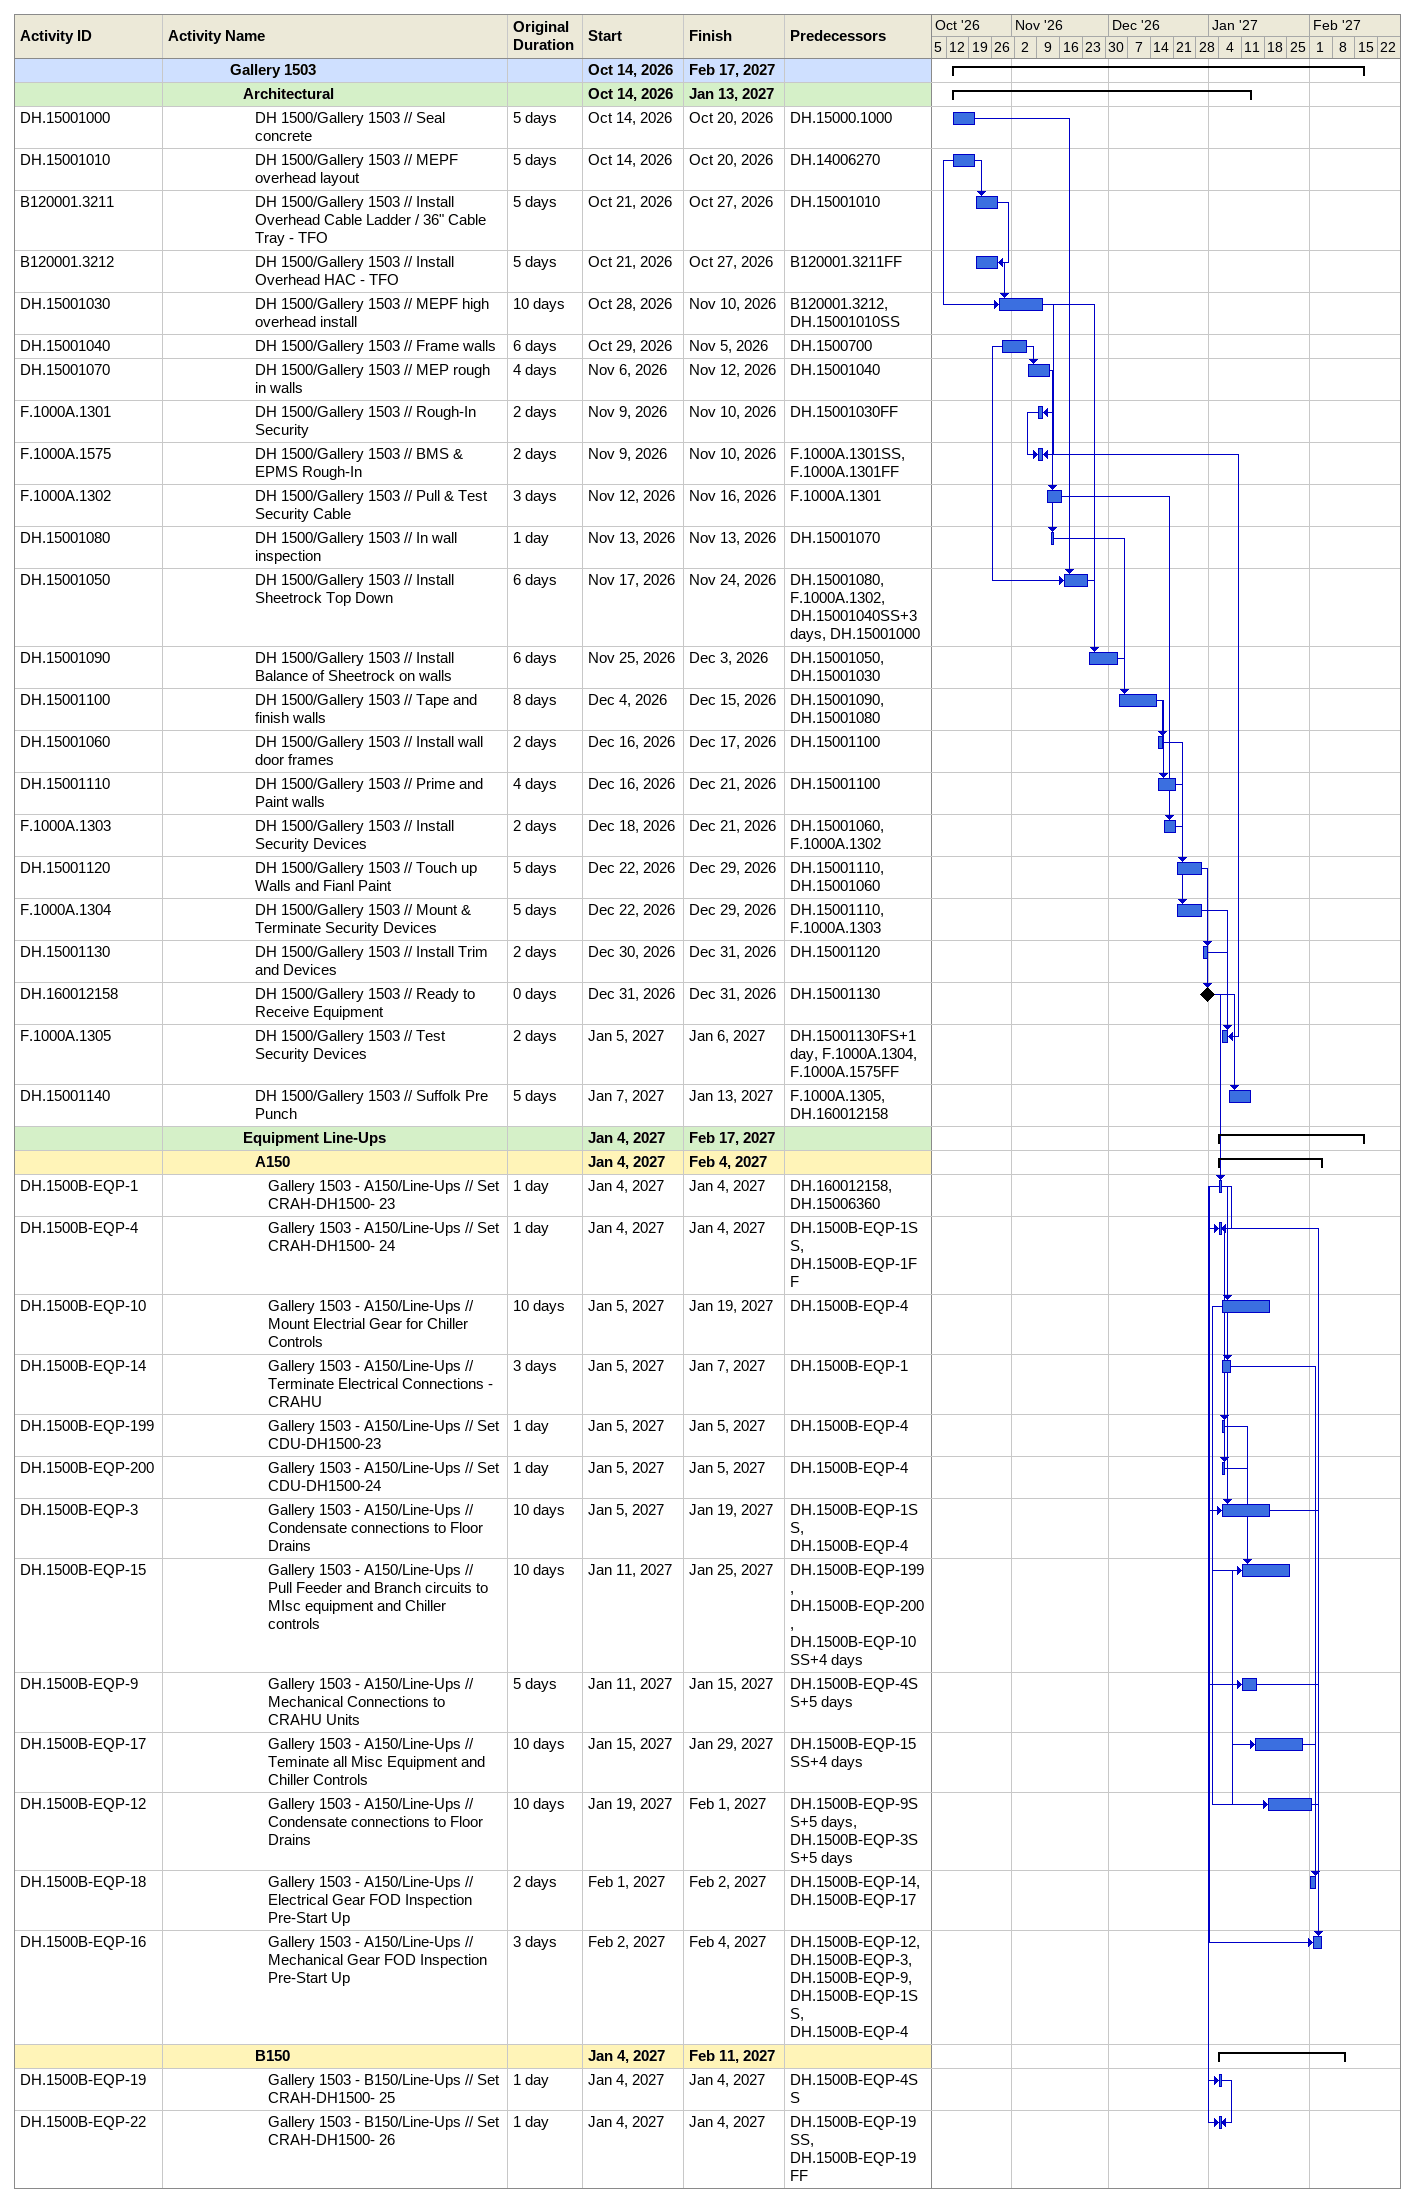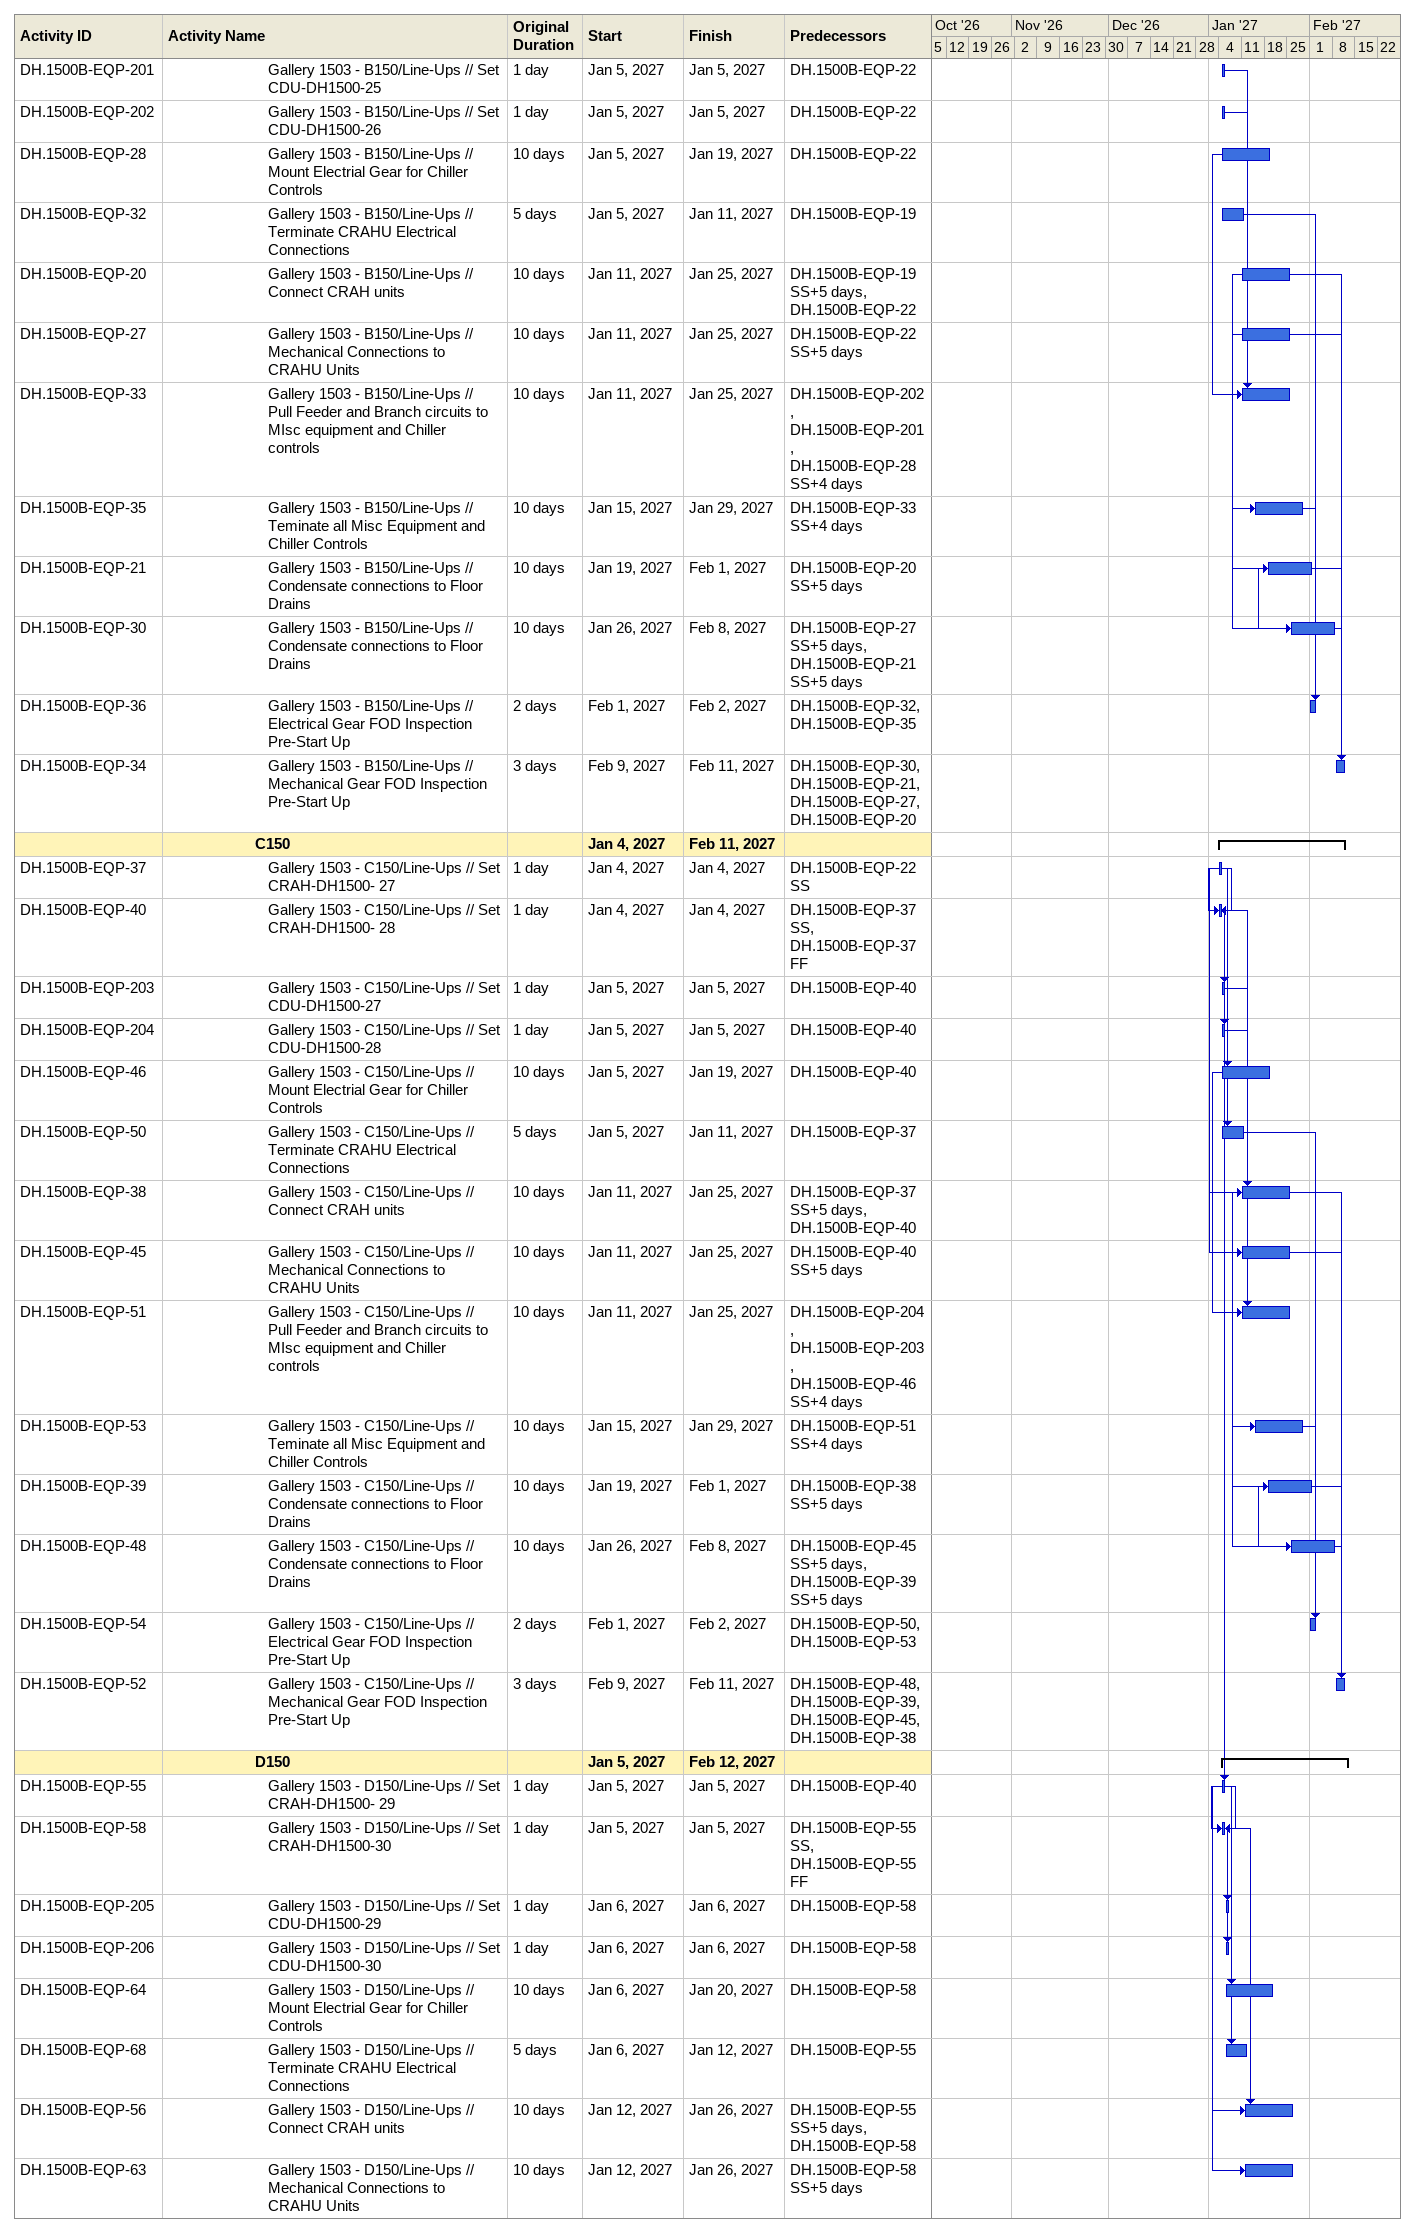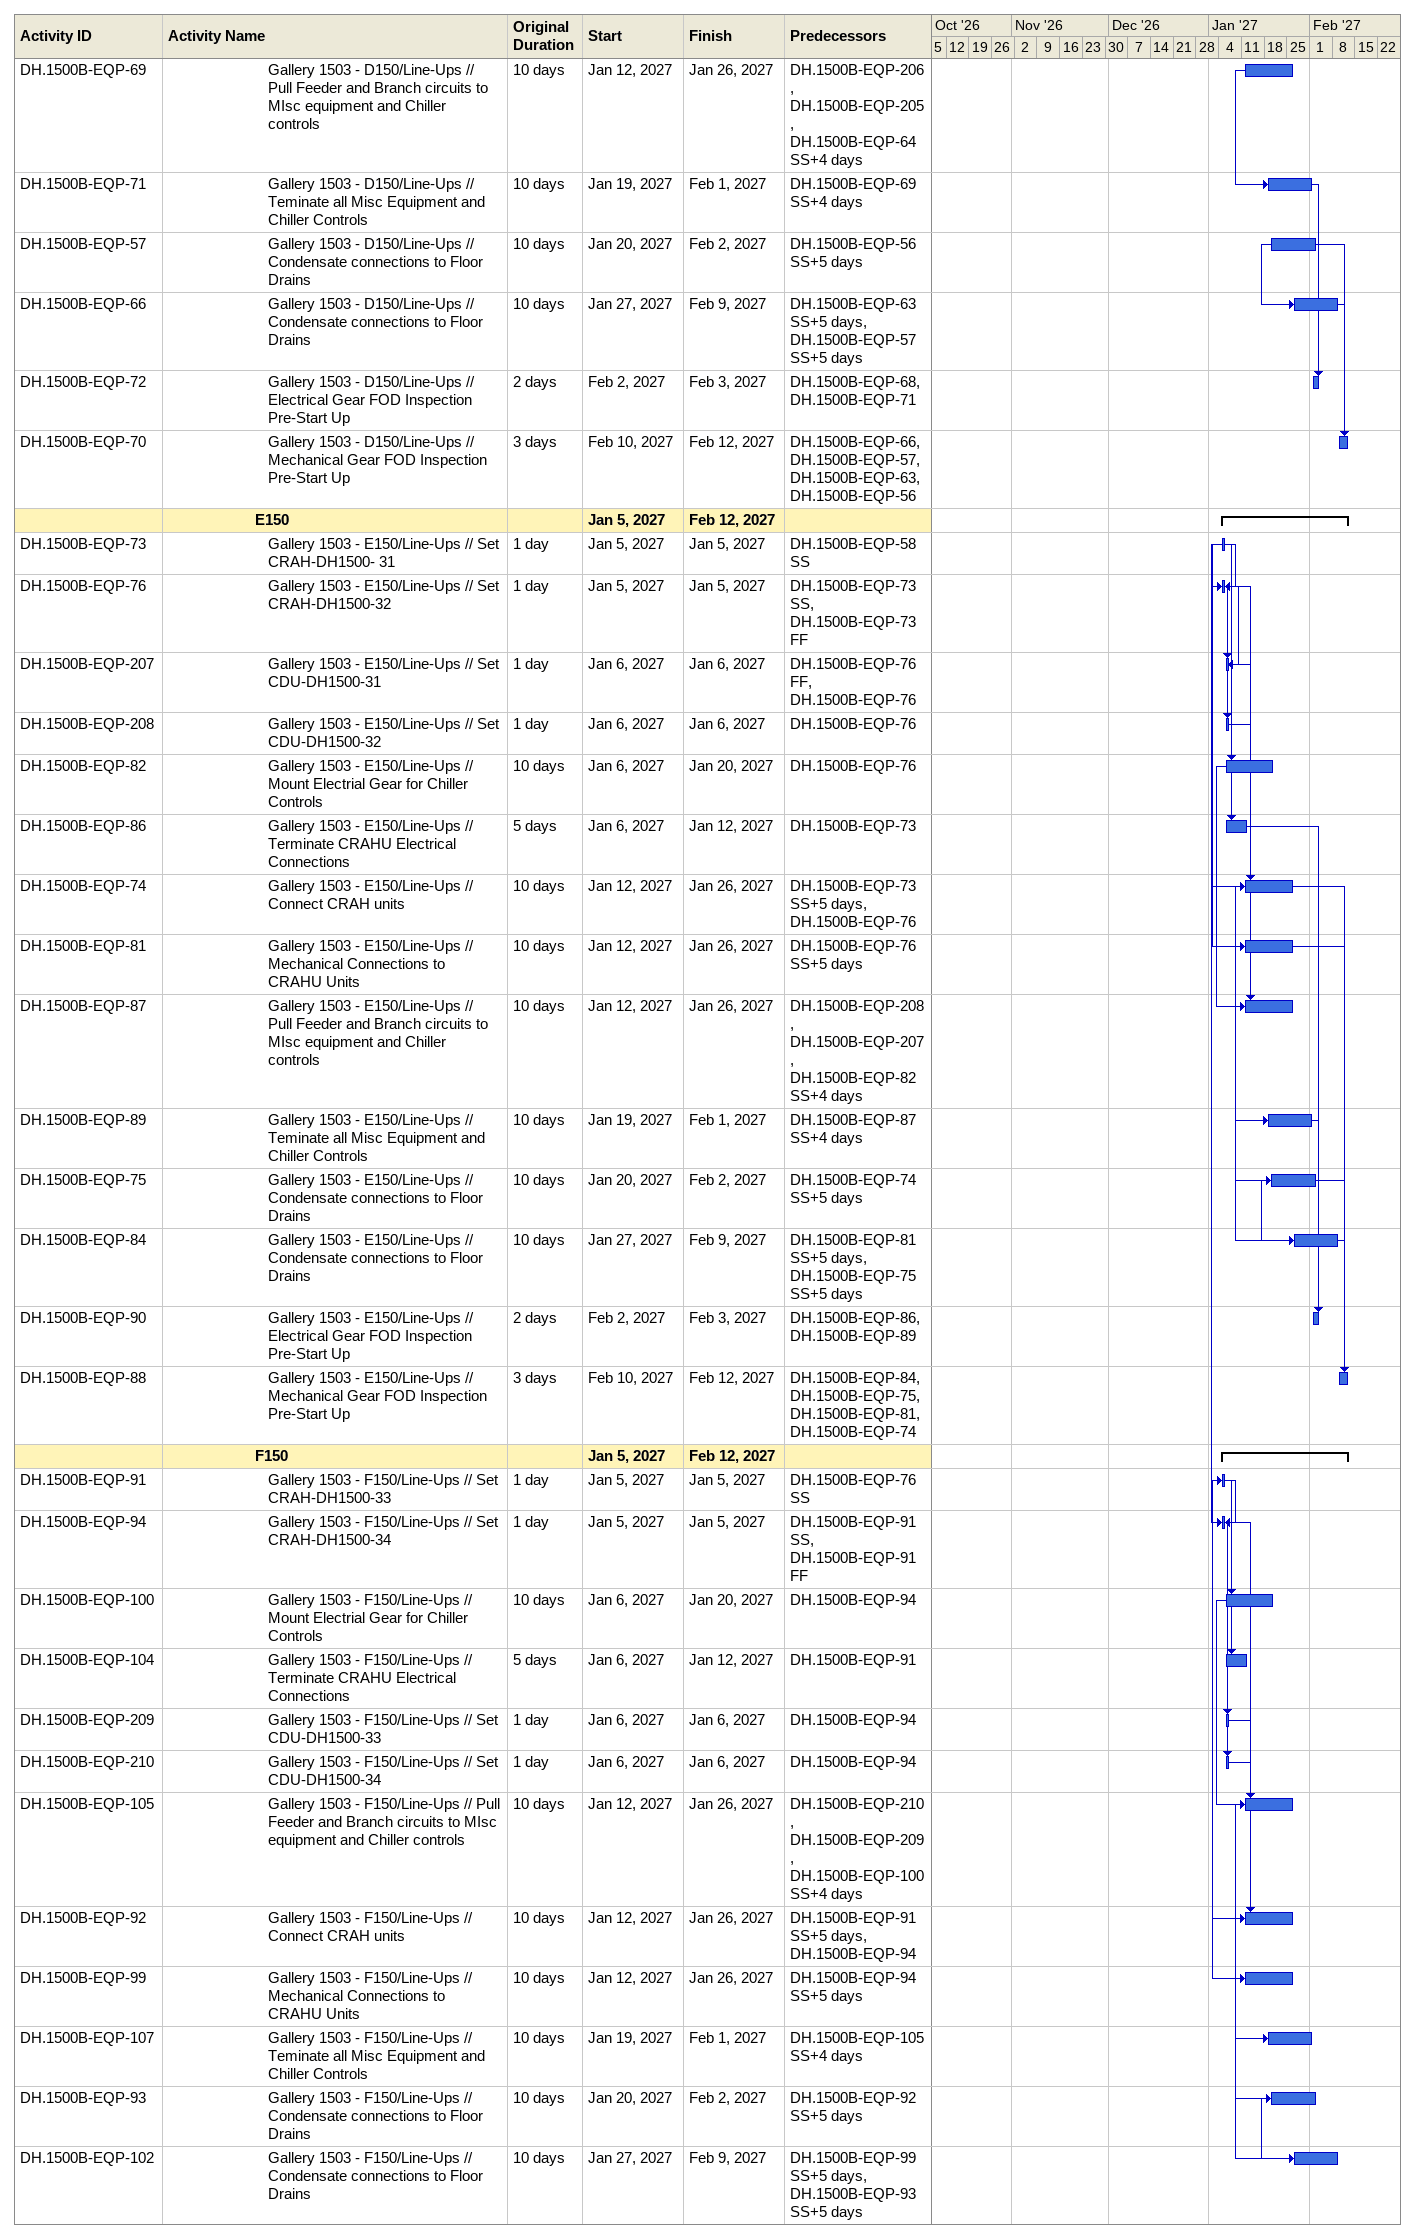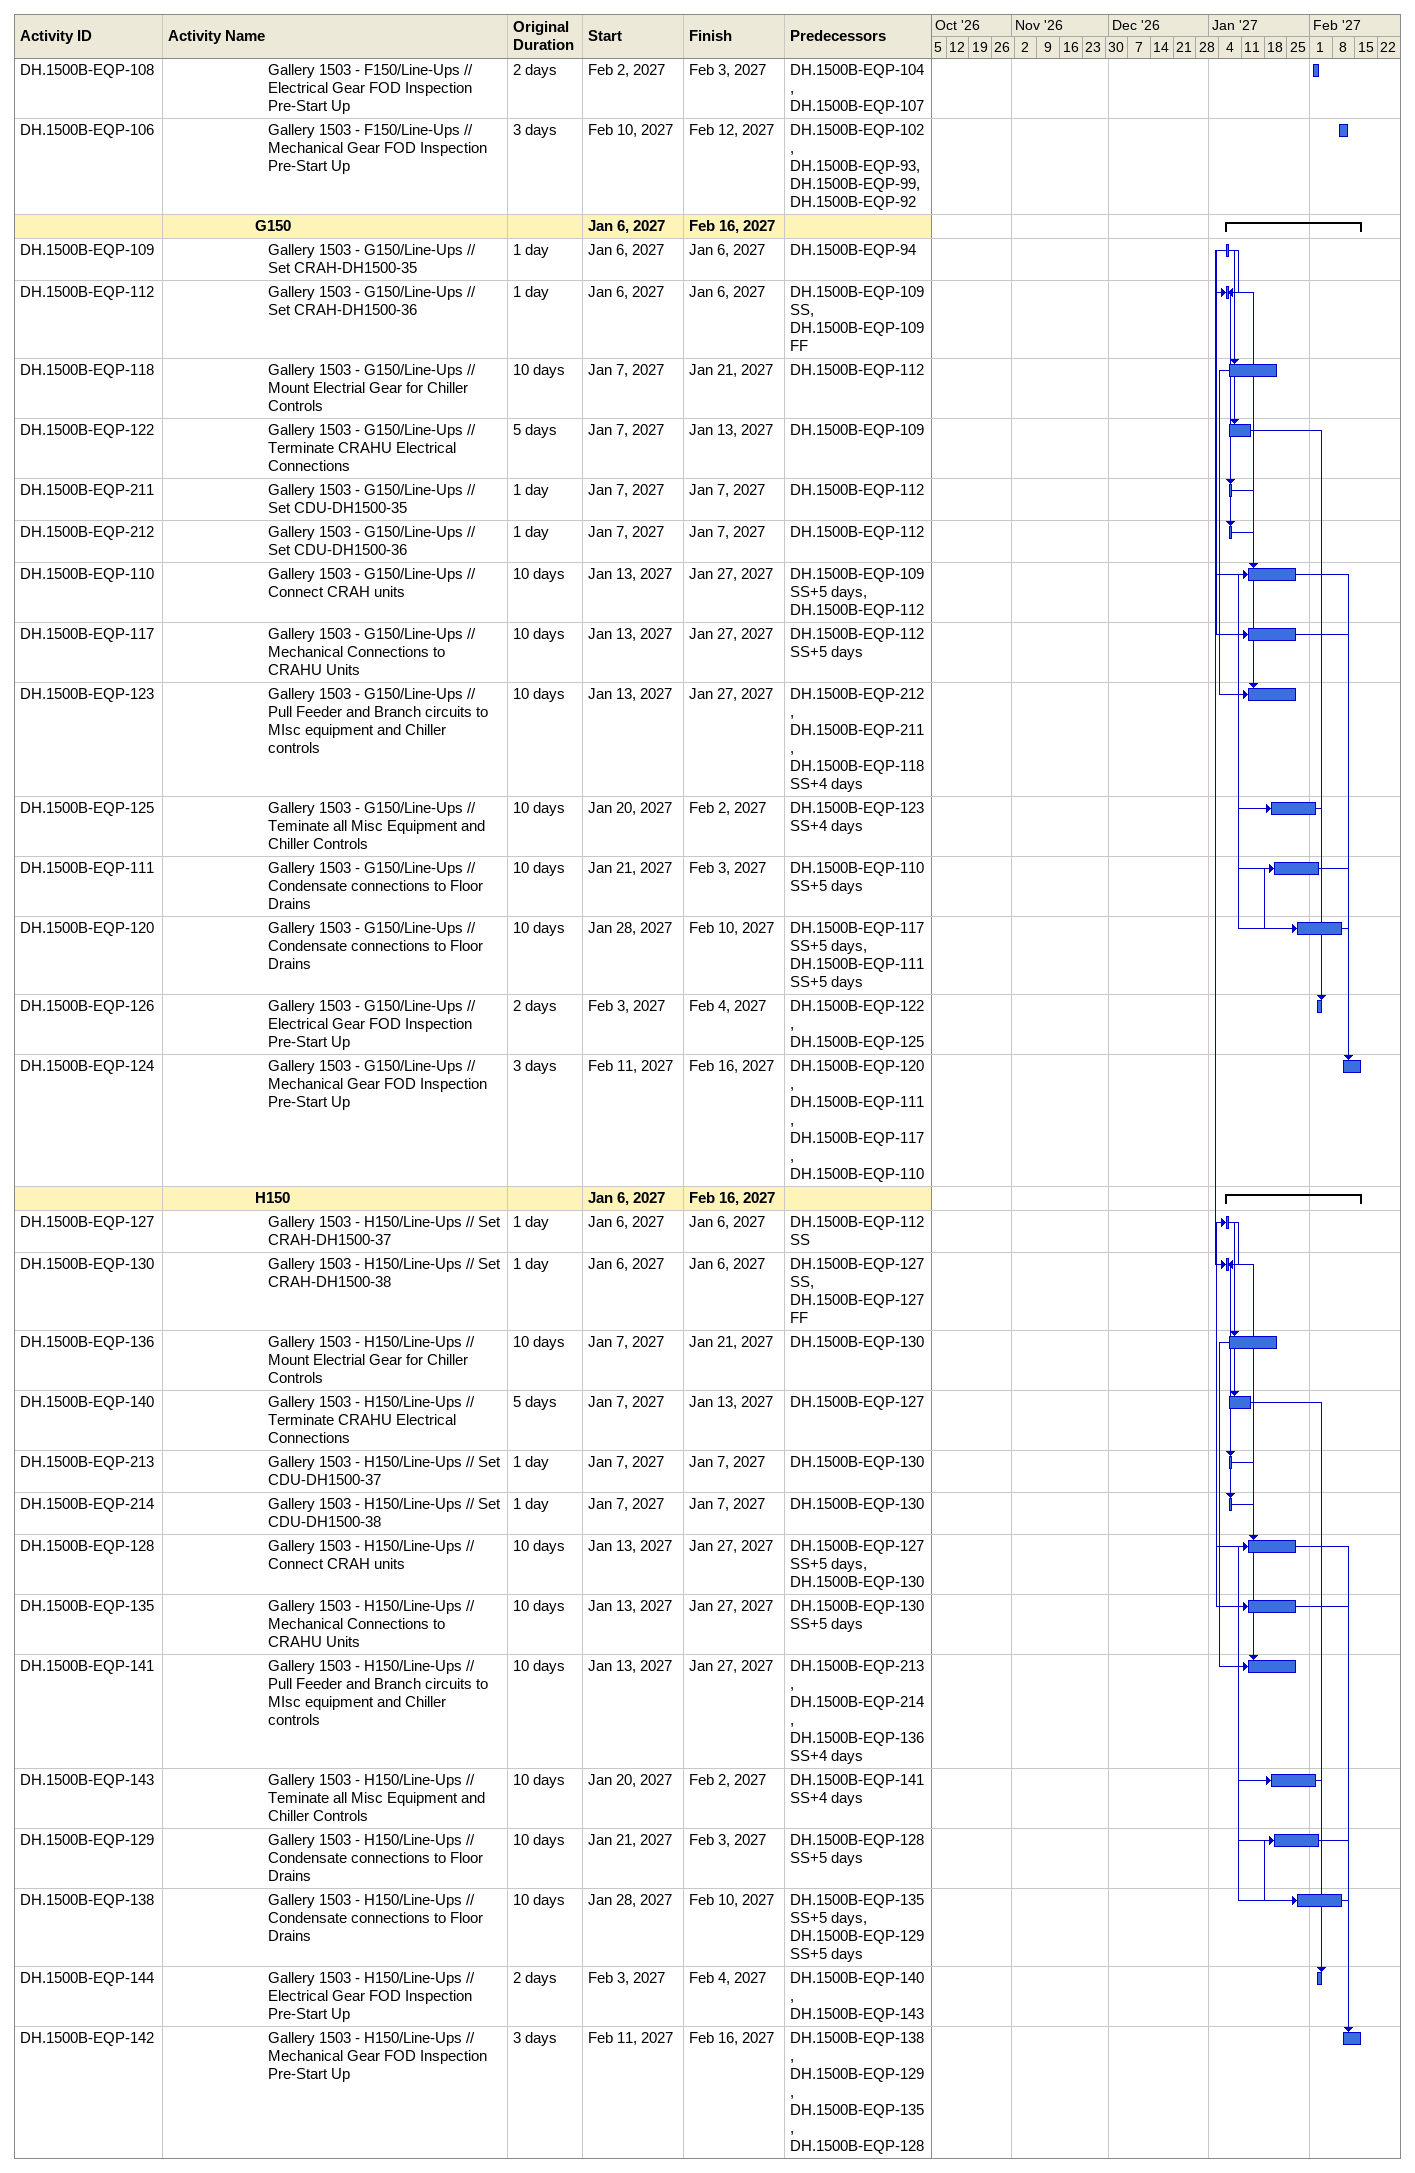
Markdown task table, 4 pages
| ID | Level | Task | Original duration | Start | Finish | Predecessors |
|---|---|---|---|---|---|---|
|  | 6 | **Gallery 1503** |  | 2026-10-14 | 2027-02-17 |  |
|  | 7 | **Architectural** |  | 2026-10-14 | 2027-01-13 |  |
| DH.15001000 | 8 | DH 1500/Gallery 1503 // Seal concrete | 5d | 2026-10-14 | 2026-10-20 | DH.15000.1000 |
| DH.15001010 | 8 | DH 1500/Gallery 1503 // MEPF overhead layout | 5d | 2026-10-14 | 2026-10-20 | DH.14006270 |
| B120001.3211 | 8 | DH 1500/Gallery 1503 // Install Overhead Cable Ladder / 36" Cable Tray - TFO | 5d | 2026-10-21 | 2026-10-27 | DH.15001010 |
| B120001.3212 | 8 | DH 1500/Gallery 1503 // Install Overhead HAC - TFO | 5d | 2026-10-21 | 2026-10-27 | B120001.3211FF |
| DH.15001030 | 8 | DH 1500/Gallery 1503 // MEPF high overhead install | 10d | 2026-10-28 | 2026-11-10 | B120001.3212, DH.15001010SS |
| DH.15001040 | 8 | DH 1500/Gallery 1503 // Frame walls | 6d | 2026-10-29 | 2026-11-05 | DH.1500700 |
| DH.15001070 | 8 | DH 1500/Gallery 1503 // MEP rough in walls | 4d | 2026-11-06 | 2026-11-12 | DH.15001040 |
| F.1000A.1301 | 8 | DH 1500/Gallery 1503 // Rough-In Security | 2d | 2026-11-09 | 2026-11-10 | DH.15001030FF |
| F.1000A.1575 | 8 | DH 1500/Gallery 1503 // BMS & EPMS Rough-In | 2d | 2026-11-09 | 2026-11-10 | F.1000A.1301SS, F.1000A.1301FF |
| F.1000A.1302 | 8 | DH 1500/Gallery 1503 // Pull & Test Security Cable | 3d | 2026-11-12 | 2026-11-16 | F.1000A.1301 |
| DH.15001080 | 8 | DH 1500/Gallery 1503 // In wall inspection | 1d | 2026-11-13 | 2026-11-13 | DH.15001070 |
| DH.15001050 | 8 | DH 1500/Gallery 1503 // Install Sheetrock Top Down | 6d | 2026-11-17 | 2026-11-24 | DH.15001080, F.1000A.1302, DH.15001040SS+3d, DH.15001000 |
| DH.15001090 | 8 | DH 1500/Gallery 1503 // Install Balance of Sheetrock on walls | 6d | 2026-11-25 | 2026-12-03 | DH.15001050, DH.15001030 |
| DH.15001100 | 8 | DH 1500/Gallery 1503 // Tape and finish walls | 8d | 2026-12-04 | 2026-12-15 | DH.15001090, DH.15001080 |
| DH.15001060 | 8 | DH 1500/Gallery 1503 // Install wall door frames | 2d | 2026-12-16 | 2026-12-17 | DH.15001100 |
| DH.15001110 | 8 | DH 1500/Gallery 1503 // Prime and Paint walls | 4d | 2026-12-16 | 2026-12-21 | DH.15001100 |
| F.1000A.1303 | 8 | DH 1500/Gallery 1503 // Install Security Devices | 2d | 2026-12-18 | 2026-12-21 | DH.15001060, F.1000A.1302 |
| DH.15001120 | 8 | DH 1500/Gallery 1503 // Touch up Walls and Fianl Paint | 5d | 2026-12-22 | 2026-12-29 | DH.15001110, DH.15001060 |
| F.1000A.1304 | 8 | DH 1500/Gallery 1503 // Mount & Terminate Security Devices | 5d | 2026-12-22 | 2026-12-29 | DH.15001110, F.1000A.1303 |
| DH.15001130 | 8 | DH 1500/Gallery 1503 // Install Trim and Devices | 2d | 2026-12-30 | 2026-12-31 | DH.15001120 |
| DH.160012158 | 8 | DH 1500/Gallery 1503 // Ready to Receive Equipment | 0d | 2026-12-31 | 2026-12-31 | DH.15001130 |
| F.1000A.1305 | 8 | DH 1500/Gallery 1503 // Test Security Devices | 2d | 2027-01-05 | 2027-01-06 | DH.15001130FS+1d, F.1000A.1304, F.1000A.1575FF |
| DH.15001140 | 8 | DH 1500/Gallery 1503 // Suffolk Pre Punch | 5d | 2027-01-07 | 2027-01-13 | F.1000A.1305, DH.160012158 |
|  | 7 | **Equipment Line-Ups** |  | 2027-01-04 | 2027-02-17 |  |
|  | 8 | **A150** |  | 2027-01-04 | 2027-02-04 |  |
| DH.1500B-EQP-1 | 9 | Gallery 1503 - A150/Line-Ups // Set CRAH-DH1500- 23 | 1d | 2027-01-04 | 2027-01-04 | DH.160012158, DH.15006360 |
| DH.1500B-EQP-4 | 9 | Gallery 1503 - A150/Line-Ups // Set CRAH-DH1500- 24 | 1d | 2027-01-04 | 2027-01-04 | DH.1500B-EQP-1SS, DH.1500B-EQP-1FF |
| DH.1500B-EQP-10 | 9 | Gallery 1503 - A150/Line-Ups // Mount Electrial Gear for Chiller Controls | 10d | 2027-01-05 | 2027-01-19 | DH.1500B-EQP-4 |
| DH.1500B-EQP-14 | 9 | Gallery 1503 - A150/Line-Ups // Terminate Electrical Connections - CRAHU | 3d | 2027-01-05 | 2027-01-07 | DH.1500B-EQP-1 |
| DH.1500B-EQP-199 | 9 | Gallery 1503 - A150/Line-Ups // Set CDU-DH1500-23 | 1d | 2027-01-05 | 2027-01-05 | DH.1500B-EQP-4 |
| DH.1500B-EQP-200 | 9 | Gallery 1503 - A150/Line-Ups // Set CDU-DH1500-24 | 1d | 2027-01-05 | 2027-01-05 | DH.1500B-EQP-4 |
| DH.1500B-EQP-3 | 9 | Gallery 1503 - A150/Line-Ups // Condensate connections to Floor Drains | 10d | 2027-01-05 | 2027-01-19 | DH.1500B-EQP-1SS, DH.1500B-EQP-4 |
| DH.1500B-EQP-15 | 9 | Gallery 1503 - A150/Line-Ups // Pull Feeder and Branch circuits to MIsc equipment and Chiller controls | 10d | 2027-01-11 | 2027-01-25 | DH.1500B-EQP-199, DH.1500B-EQP-200, DH.1500B-EQP-10SS+4d |
| DH.1500B-EQP-9 | 9 | Gallery 1503 - A150/Line-Ups // Mechanical Connections to CRAHU Units | 5d | 2027-01-11 | 2027-01-15 | DH.1500B-EQP-4SS+5d |
| DH.1500B-EQP-17 | 9 | Gallery 1503 - A150/Line-Ups // Teminate all Misc Equipment and Chiller Controls | 10d | 2027-01-15 | 2027-01-29 | DH.1500B-EQP-15SS+4d |
| DH.1500B-EQP-12 | 9 | Gallery 1503 - A150/Line-Ups // Condensate connections to Floor Drains | 10d | 2027-01-19 | 2027-02-01 | DH.1500B-EQP-9SS+5d, DH.1500B-EQP-3SS+5d |
| DH.1500B-EQP-18 | 9 | Gallery 1503 - A150/Line-Ups // Electrical Gear FOD Inspection Pre-Start Up | 2d | 2027-02-01 | 2027-02-02 | DH.1500B-EQP-14, DH.1500B-EQP-17 |
| DH.1500B-EQP-16 | 9 | Gallery 1503 - A150/Line-Ups // Mechanical Gear FOD Inspection Pre-Start Up | 3d | 2027-02-02 | 2027-02-04 | DH.1500B-EQP-12, DH.1500B-EQP-3, DH.1500B-EQP-9, DH.1500B-EQP-1SS, DH.1500B-EQP-4 |
|  | 8 | **B150** |  | 2027-01-04 | 2027-02-11 |  |
| DH.1500B-EQP-19 | 9 | Gallery 1503 - B150/Line-Ups // Set CRAH-DH1500- 25 | 1d | 2027-01-04 | 2027-01-04 | DH.1500B-EQP-4SS |
| DH.1500B-EQP-22 | 9 | Gallery 1503 - B150/Line-Ups // Set CRAH-DH1500- 26 | 1d | 2027-01-04 | 2027-01-04 | DH.1500B-EQP-19SS, DH.1500B-EQP-19FF |
| DH.1500B-EQP-201 | 9 | Gallery 1503 - B150/Line-Ups // Set CDU-DH1500-25 | 1d | 2027-01-05 | 2027-01-05 | DH.1500B-EQP-22 |
| DH.1500B-EQP-202 | 9 | Gallery 1503 - B150/Line-Ups // Set CDU-DH1500-26 | 1d | 2027-01-05 | 2027-01-05 | DH.1500B-EQP-22 |
| DH.1500B-EQP-28 | 9 | Gallery 1503 - B150/Line-Ups // Mount Electrial Gear for Chiller Controls | 10d | 2027-01-05 | 2027-01-19 | DH.1500B-EQP-22 |
| DH.1500B-EQP-32 | 9 | Gallery 1503 - B150/Line-Ups // Terminate CRAHU Electrical Connections | 5d | 2027-01-05 | 2027-01-11 | DH.1500B-EQP-19 |
| DH.1500B-EQP-20 | 9 | Gallery 1503 - B150/Line-Ups // Connect CRAH units | 10d | 2027-01-11 | 2027-01-25 | DH.1500B-EQP-19SS+5d, DH.1500B-EQP-22 |
| DH.1500B-EQP-27 | 9 | Gallery 1503 - B150/Line-Ups // Mechanical Connections to CRAHU Units | 10d | 2027-01-11 | 2027-01-25 | DH.1500B-EQP-22SS+5d |
| DH.1500B-EQP-33 | 9 | Gallery 1503 - B150/Line-Ups // Pull Feeder and Branch circuits to MIsc equipment and Chiller controls | 10d | 2027-01-11 | 2027-01-25 | DH.1500B-EQP-202, DH.1500B-EQP-201, DH.1500B-EQP-28SS+4d |
| DH.1500B-EQP-35 | 9 | Gallery 1503 - B150/Line-Ups // Teminate all Misc Equipment and Chiller Controls | 10d | 2027-01-15 | 2027-01-29 | DH.1500B-EQP-33SS+4d |
| DH.1500B-EQP-21 | 9 | Gallery 1503 - B150/Line-Ups // Condensate connections to Floor Drains | 10d | 2027-01-19 | 2027-02-01 | DH.1500B-EQP-20SS+5d |
| DH.1500B-EQP-30 | 9 | Gallery 1503 - B150/Line-Ups // Condensate connections to Floor Drains | 10d | 2027-01-26 | 2027-02-08 | DH.1500B-EQP-27SS+5d, DH.1500B-EQP-21SS+5d |
| DH.1500B-EQP-36 | 9 | Gallery 1503 - B150/Line-Ups // Electrical Gear FOD Inspection Pre-Start Up | 2d | 2027-02-01 | 2027-02-02 | DH.1500B-EQP-32, DH.1500B-EQP-35 |
| DH.1500B-EQP-34 | 9 | Gallery 1503 - B150/Line-Ups // Mechanical Gear FOD Inspection Pre-Start Up | 3d | 2027-02-09 | 2027-02-11 | DH.1500B-EQP-30, DH.1500B-EQP-21, DH.1500B-EQP-27, DH.1500B-EQP-20 |
|  | 8 | **C150** |  | 2027-01-04 | 2027-02-11 |  |
| DH.1500B-EQP-37 | 9 | Gallery 1503 - C150/Line-Ups // Set CRAH-DH1500- 27 | 1d | 2027-01-04 | 2027-01-04 | DH.1500B-EQP-22SS |
| DH.1500B-EQP-40 | 9 | Gallery 1503 - C150/Line-Ups // Set CRAH-DH1500- 28 | 1d | 2027-01-04 | 2027-01-04 | DH.1500B-EQP-37SS, DH.1500B-EQP-37FF |
| DH.1500B-EQP-203 | 9 | Gallery 1503 - C150/Line-Ups // Set CDU-DH1500-27 | 1d | 2027-01-05 | 2027-01-05 | DH.1500B-EQP-40 |
| DH.1500B-EQP-204 | 9 | Gallery 1503 - C150/Line-Ups // Set CDU-DH1500-28 | 1d | 2027-01-05 | 2027-01-05 | DH.1500B-EQP-40 |
| DH.1500B-EQP-46 | 9 | Gallery 1503 - C150/Line-Ups // Mount Electrial Gear for Chiller Controls | 10d | 2027-01-05 | 2027-01-19 | DH.1500B-EQP-40 |
| DH.1500B-EQP-50 | 9 | Gallery 1503 - C150/Line-Ups // Terminate CRAHU Electrical Connections | 5d | 2027-01-05 | 2027-01-11 | DH.1500B-EQP-37 |
| DH.1500B-EQP-38 | 9 | Gallery 1503 - C150/Line-Ups // Connect CRAH units | 10d | 2027-01-11 | 2027-01-25 | DH.1500B-EQP-37SS+5d, DH.1500B-EQP-40 |
| DH.1500B-EQP-45 | 9 | Gallery 1503 - C150/Line-Ups // Mechanical Connections to CRAHU Units | 10d | 2027-01-11 | 2027-01-25 | DH.1500B-EQP-40SS+5d |
| DH.1500B-EQP-51 | 9 | Gallery 1503 - C150/Line-Ups // Pull Feeder and Branch circuits to MIsc equipment and Chiller controls | 10d | 2027-01-11 | 2027-01-25 | DH.1500B-EQP-204, DH.1500B-EQP-203, DH.1500B-EQP-46SS+4d |
| DH.1500B-EQP-53 | 9 | Gallery 1503 - C150/Line-Ups // Teminate all Misc Equipment and Chiller Controls | 10d | 2027-01-15 | 2027-01-29 | DH.1500B-EQP-51SS+4d |
| DH.1500B-EQP-39 | 9 | Gallery 1503 - C150/Line-Ups // Condensate connections to Floor Drains | 10d | 2027-01-19 | 2027-02-01 | DH.1500B-EQP-38SS+5d |
| DH.1500B-EQP-48 | 9 | Gallery 1503 - C150/Line-Ups // Condensate connections to Floor Drains | 10d | 2027-01-26 | 2027-02-08 | DH.1500B-EQP-45SS+5d, DH.1500B-EQP-39SS+5d |
| DH.1500B-EQP-54 | 9 | Gallery 1503 - C150/Line-Ups // Electrical Gear FOD Inspection Pre-Start Up | 2d | 2027-02-01 | 2027-02-02 | DH.1500B-EQP-50, DH.1500B-EQP-53 |
| DH.1500B-EQP-52 | 9 | Gallery 1503 - C150/Line-Ups // Mechanical Gear FOD Inspection Pre-Start Up | 3d | 2027-02-09 | 2027-02-11 | DH.1500B-EQP-48, DH.1500B-EQP-39, DH.1500B-EQP-45, DH.1500B-EQP-38 |
|  | 8 | **D150** |  | 2027-01-05 | 2027-02-12 |  |
| DH.1500B-EQP-55 | 9 | Gallery 1503 - D150/Line-Ups // Set CRAH-DH1500- 29 | 1d | 2027-01-05 | 2027-01-05 | DH.1500B-EQP-40 |
| DH.1500B-EQP-58 | 9 | Gallery 1503 - D150/Line-Ups // Set CRAH-DH1500-30 | 1d | 2027-01-05 | 2027-01-05 | DH.1500B-EQP-55SS, DH.1500B-EQP-55FF |
| DH.1500B-EQP-205 | 9 | Gallery 1503 - D150/Line-Ups // Set CDU-DH1500-29 | 1d | 2027-01-06 | 2027-01-06 | DH.1500B-EQP-58 |
| DH.1500B-EQP-206 | 9 | Gallery 1503 - D150/Line-Ups // Set CDU-DH1500-30 | 1d | 2027-01-06 | 2027-01-06 | DH.1500B-EQP-58 |
| DH.1500B-EQP-64 | 9 | Gallery 1503 - D150/Line-Ups // Mount Electrial Gear for Chiller Controls | 10d | 2027-01-06 | 2027-01-20 | DH.1500B-EQP-58 |
| DH.1500B-EQP-68 | 9 | Gallery 1503 - D150/Line-Ups // Terminate CRAHU Electrical Connections | 5d | 2027-01-06 | 2027-01-12 | DH.1500B-EQP-55 |
| DH.1500B-EQP-56 | 9 | Gallery 1503 - D150/Line-Ups // Connect CRAH units | 10d | 2027-01-12 | 2027-01-26 | DH.1500B-EQP-55SS+5d, DH.1500B-EQP-58 |
| DH.1500B-EQP-63 | 9 | Gallery 1503 - D150/Line-Ups // Mechanical Connections to CRAHU Units | 10d | 2027-01-12 | 2027-01-26 | DH.1500B-EQP-58SS+5d |
| DH.1500B-EQP-69 | 9 | Gallery 1503 - D150/Line-Ups // Pull Feeder and Branch circuits to MIsc equipment and Chiller controls | 10d | 2027-01-12 | 2027-01-26 | DH.1500B-EQP-206, DH.1500B-EQP-205, DH.1500B-EQP-64SS+4d |
| DH.1500B-EQP-71 | 9 | Gallery 1503 - D150/Line-Ups // Teminate all Misc Equipment and Chiller Controls | 10d | 2027-01-19 | 2027-02-01 | DH.1500B-EQP-69SS+4d |
| DH.1500B-EQP-57 | 9 | Gallery 1503 - D150/Line-Ups // Condensate connections to Floor Drains | 10d | 2027-01-20 | 2027-02-02 | DH.1500B-EQP-56SS+5d |
| DH.1500B-EQP-66 | 9 | Gallery 1503 - D150/Line-Ups // Condensate connections to Floor Drains | 10d | 2027-01-27 | 2027-02-09 | DH.1500B-EQP-63SS+5d, DH.1500B-EQP-57SS+5d |
| DH.1500B-EQP-72 | 9 | Gallery 1503 - D150/Line-Ups // Electrical Gear FOD Inspection Pre-Start Up | 2d | 2027-02-02 | 2027-02-03 | DH.1500B-EQP-68, DH.1500B-EQP-71 |
| DH.1500B-EQP-70 | 9 | Gallery 1503 - D150/Line-Ups // Mechanical Gear FOD Inspection Pre-Start Up | 3d | 2027-02-10 | 2027-02-12 | DH.1500B-EQP-66, DH.1500B-EQP-57, DH.1500B-EQP-63, DH.1500B-EQP-56 |
|  | 8 | **E150** |  | 2027-01-05 | 2027-02-12 |  |
| DH.1500B-EQP-73 | 9 | Gallery 1503 - E150/Line-Ups // Set CRAH-DH1500- 31 | 1d | 2027-01-05 | 2027-01-05 | DH.1500B-EQP-58SS |
| DH.1500B-EQP-76 | 9 | Gallery 1503 - E150/Line-Ups // Set CRAH-DH1500-32 | 1d | 2027-01-05 | 2027-01-05 | DH.1500B-EQP-73SS, DH.1500B-EQP-73FF |
| DH.1500B-EQP-207 | 9 | Gallery 1503 - E150/Line-Ups // Set CDU-DH1500-31 | 1d | 2027-01-06 | 2027-01-06 | DH.1500B-EQP-76FF, DH.1500B-EQP-76 |
| DH.1500B-EQP-208 | 9 | Gallery 1503 - E150/Line-Ups // Set CDU-DH1500-32 | 1d | 2027-01-06 | 2027-01-06 | DH.1500B-EQP-76 |
| DH.1500B-EQP-82 | 9 | Gallery 1503 - E150/Line-Ups // Mount Electrial Gear for Chiller Controls | 10d | 2027-01-06 | 2027-01-20 | DH.1500B-EQP-76 |
| DH.1500B-EQP-86 | 9 | Gallery 1503 - E150/Line-Ups // Terminate CRAHU Electrical Connections | 5d | 2027-01-06 | 2027-01-12 | DH.1500B-EQP-73 |
| DH.1500B-EQP-74 | 9 | Gallery 1503 - E150/Line-Ups // Connect CRAH units | 10d | 2027-01-12 | 2027-01-26 | DH.1500B-EQP-73SS+5d, DH.1500B-EQP-76 |
| DH.1500B-EQP-81 | 9 | Gallery 1503 - E150/Line-Ups // Mechanical Connections to CRAHU Units | 10d | 2027-01-12 | 2027-01-26 | DH.1500B-EQP-76SS+5d |
| DH.1500B-EQP-87 | 9 | Gallery 1503 - E150/Line-Ups // Pull Feeder and Branch circuits to MIsc equipment and Chiller controls | 10d | 2027-01-12 | 2027-01-26 | DH.1500B-EQP-208, DH.1500B-EQP-207, DH.1500B-EQP-82SS+4d |
| DH.1500B-EQP-89 | 9 | Gallery 1503 - E150/Line-Ups // Teminate all Misc Equipment and Chiller Controls | 10d | 2027-01-19 | 2027-02-01 | DH.1500B-EQP-87SS+4d |
| DH.1500B-EQP-75 | 9 | Gallery 1503 - E150/Line-Ups // Condensate connections to Floor Drains | 10d | 2027-01-20 | 2027-02-02 | DH.1500B-EQP-74SS+5d |
| DH.1500B-EQP-84 | 9 | Gallery 1503 - E150/Line-Ups // Condensate connections to Floor Drains | 10d | 2027-01-27 | 2027-02-09 | DH.1500B-EQP-81SS+5d, DH.1500B-EQP-75SS+5d |
| DH.1500B-EQP-90 | 9 | Gallery 1503 - E150/Line-Ups // Electrical Gear FOD Inspection Pre-Start Up | 2d | 2027-02-02 | 2027-02-03 | DH.1500B-EQP-86, DH.1500B-EQP-89 |
| DH.1500B-EQP-88 | 9 | Gallery 1503 - E150/Line-Ups // Mechanical Gear FOD Inspection Pre-Start Up | 3d | 2027-02-10 | 2027-02-12 | DH.1500B-EQP-84, DH.1500B-EQP-75, DH.1500B-EQP-81, DH.1500B-EQP-74 |
|  | 8 | **F150** |  | 2027-01-05 | 2027-02-12 |  |
| DH.1500B-EQP-91 | 9 | Gallery 1503 - F150/Line-Ups // Set CRAH-DH1500-33 | 1d | 2027-01-05 | 2027-01-05 | DH.1500B-EQP-76SS |
| DH.1500B-EQP-94 | 9 | Gallery 1503 - F150/Line-Ups // Set CRAH-DH1500-34 | 1d | 2027-01-05 | 2027-01-05 | DH.1500B-EQP-91SS, DH.1500B-EQP-91FF |
| DH.1500B-EQP-100 | 9 | Gallery 1503 - F150/Line-Ups // Mount Electrial Gear for Chiller Controls | 10d | 2027-01-06 | 2027-01-20 | DH.1500B-EQP-94 |
| DH.1500B-EQP-104 | 9 | Gallery 1503 - F150/Line-Ups // Terminate CRAHU Electrical Connections | 5d | 2027-01-06 | 2027-01-12 | DH.1500B-EQP-91 |
| DH.1500B-EQP-209 | 9 | Gallery 1503 - F150/Line-Ups // Set CDU-DH1500-33 | 1d | 2027-01-06 | 2027-01-06 | DH.1500B-EQP-94 |
| DH.1500B-EQP-210 | 9 | Gallery 1503 - F150/Line-Ups // Set CDU-DH1500-34 | 1d | 2027-01-06 | 2027-01-06 | DH.1500B-EQP-94 |
| DH.1500B-EQP-105 | 9 | Gallery 1503 - F150/Line-Ups // Pull Feeder and Branch circuits to MIsc equipment and Chiller controls | 10d | 2027-01-12 | 2027-01-26 | DH.1500B-EQP-210, DH.1500B-EQP-209, DH.1500B-EQP-100SS+4d |
| DH.1500B-EQP-92 | 9 | Gallery 1503 - F150/Line-Ups // Connect CRAH units | 10d | 2027-01-12 | 2027-01-26 | DH.1500B-EQP-91SS+5d, DH.1500B-EQP-94 |
| DH.1500B-EQP-99 | 9 | Gallery 1503 - F150/Line-Ups // Mechanical Connections to CRAHU Units | 10d | 2027-01-12 | 2027-01-26 | DH.1500B-EQP-94SS+5d |
| DH.1500B-EQP-107 | 9 | Gallery 1503 - F150/Line-Ups // Teminate all Misc Equipment and Chiller Controls | 10d | 2027-01-19 | 2027-02-01 | DH.1500B-EQP-105SS+4d |
| DH.1500B-EQP-93 | 9 | Gallery 1503 - F150/Line-Ups // Condensate connections to Floor Drains | 10d | 2027-01-20 | 2027-02-02 | DH.1500B-EQP-92SS+5d |
| DH.1500B-EQP-102 | 9 | Gallery 1503 - F150/Line-Ups // Condensate connections to Floor Drains | 10d | 2027-01-27 | 2027-02-09 | DH.1500B-EQP-99SS+5d, DH.1500B-EQP-93SS+5d |
| DH.1500B-EQP-108 | 9 | Gallery 1503 - F150/Line-Ups // Electrical Gear FOD Inspection Pre-Start Up | 2d | 2027-02-02 | 2027-02-03 | DH.1500B-EQP-104, DH.1500B-EQP-107 |
| DH.1500B-EQP-106 | 9 | Gallery 1503 - F150/Line-Ups // Mechanical Gear FOD Inspection Pre-Start Up | 3d | 2027-02-10 | 2027-02-12 | DH.1500B-EQP-102, DH.1500B-EQP-93, DH.1500B-EQP-99, DH.1500B-EQP-92 |
|  | 8 | **G150** |  | 2027-01-06 | 2027-02-16 |  |
| DH.1500B-EQP-109 | 9 | Gallery 1503 - G150/Line-Ups // Set CRAH-DH1500-35 | 1d | 2027-01-06 | 2027-01-06 | DH.1500B-EQP-94 |
| DH.1500B-EQP-112 | 9 | Gallery 1503 - G150/Line-Ups // Set CRAH-DH1500-36 | 1d | 2027-01-06 | 2027-01-06 | DH.1500B-EQP-109SS, DH.1500B-EQP-109FF |
| DH.1500B-EQP-118 | 9 | Gallery 1503 - G150/Line-Ups // Mount Electrial Gear for Chiller Controls | 10d | 2027-01-07 | 2027-01-21 | DH.1500B-EQP-112 |
| DH.1500B-EQP-122 | 9 | Gallery 1503 - G150/Line-Ups // Terminate CRAHU Electrical Connections | 5d | 2027-01-07 | 2027-01-13 | DH.1500B-EQP-109 |
| DH.1500B-EQP-211 | 9 | Gallery 1503 - G150/Line-Ups // Set CDU-DH1500-35 | 1d | 2027-01-07 | 2027-01-07 | DH.1500B-EQP-112 |
| DH.1500B-EQP-212 | 9 | Gallery 1503 - G150/Line-Ups // Set CDU-DH1500-36 | 1d | 2027-01-07 | 2027-01-07 | DH.1500B-EQP-112 |
| DH.1500B-EQP-110 | 9 | Gallery 1503 - G150/Line-Ups // Connect CRAH units | 10d | 2027-01-13 | 2027-01-27 | DH.1500B-EQP-109SS+5d, DH.1500B-EQP-112 |
| DH.1500B-EQP-117 | 9 | Gallery 1503 - G150/Line-Ups // Mechanical Connections to CRAHU Units | 10d | 2027-01-13 | 2027-01-27 | DH.1500B-EQP-112SS+5d |
| DH.1500B-EQP-123 | 9 | Gallery 1503 - G150/Line-Ups // Pull Feeder and Branch circuits to MIsc equipment and Chiller controls | 10d | 2027-01-13 | 2027-01-27 | DH.1500B-EQP-212, DH.1500B-EQP-211, DH.1500B-EQP-118SS+4d |
| DH.1500B-EQP-125 | 9 | Gallery 1503 - G150/Line-Ups // Teminate all Misc Equipment and Chiller Controls | 10d | 2027-01-20 | 2027-02-02 | DH.1500B-EQP-123SS+4d |
| DH.1500B-EQP-111 | 9 | Gallery 1503 - G150/Line-Ups // Condensate connections to Floor Drains | 10d | 2027-01-21 | 2027-02-03 | DH.1500B-EQP-110SS+5d |
| DH.1500B-EQP-120 | 9 | Gallery 1503 - G150/Line-Ups // Condensate connections to Floor Drains | 10d | 2027-01-28 | 2027-02-10 | DH.1500B-EQP-117SS+5d, DH.1500B-EQP-111SS+5d |
| DH.1500B-EQP-126 | 9 | Gallery 1503 - G150/Line-Ups // Electrical Gear FOD Inspection Pre-Start Up | 2d | 2027-02-03 | 2027-02-04 | DH.1500B-EQP-122, DH.1500B-EQP-125 |
| DH.1500B-EQP-124 | 9 | Gallery 1503 - G150/Line-Ups // Mechanical Gear FOD Inspection Pre-Start Up | 3d | 2027-02-11 | 2027-02-16 | DH.1500B-EQP-120, DH.1500B-EQP-111, DH.1500B-EQP-117, DH.1500B-EQP-110 |
|  | 8 | **H150** |  | 2027-01-06 | 2027-02-16 |  |
| DH.1500B-EQP-127 | 9 | Gallery 1503 - H150/Line-Ups // Set CRAH-DH1500-37 | 1d | 2027-01-06 | 2027-01-06 | DH.1500B-EQP-112SS |
| DH.1500B-EQP-130 | 9 | Gallery 1503 - H150/Line-Ups // Set CRAH-DH1500-38 | 1d | 2027-01-06 | 2027-01-06 | DH.1500B-EQP-127SS, DH.1500B-EQP-127FF |
| DH.1500B-EQP-136 | 9 | Gallery 1503 - H150/Line-Ups // Mount Electrial Gear for Chiller Controls | 10d | 2027-01-07 | 2027-01-21 | DH.1500B-EQP-130 |
| DH.1500B-EQP-140 | 9 | Gallery 1503 - H150/Line-Ups // Terminate CRAHU Electrical Connections | 5d | 2027-01-07 | 2027-01-13 | DH.1500B-EQP-127 |
| DH.1500B-EQP-213 | 9 | Gallery 1503 - H150/Line-Ups // Set CDU-DH1500-37 | 1d | 2027-01-07 | 2027-01-07 | DH.1500B-EQP-130 |
| DH.1500B-EQP-214 | 9 | Gallery 1503 - H150/Line-Ups // Set CDU-DH1500-38 | 1d | 2027-01-07 | 2027-01-07 | DH.1500B-EQP-130 |
| DH.1500B-EQP-128 | 9 | Gallery 1503 - H150/Line-Ups // Connect CRAH units | 10d | 2027-01-13 | 2027-01-27 | DH.1500B-EQP-127SS+5d, DH.1500B-EQP-130 |
| DH.1500B-EQP-135 | 9 | Gallery 1503 - H150/Line-Ups // Mechanical Connections to CRAHU Units | 10d | 2027-01-13 | 2027-01-27 | DH.1500B-EQP-130SS+5d |
| DH.1500B-EQP-141 | 9 | Gallery 1503 - H150/Line-Ups // Pull Feeder and Branch circuits to MIsc equipment and Chiller controls | 10d | 2027-01-13 | 2027-01-27 | DH.1500B-EQP-213, DH.1500B-EQP-214, DH.1500B-EQP-136SS+4d |
| DH.1500B-EQP-143 | 9 | Gallery 1503 - H150/Line-Ups // Teminate all Misc Equipment and Chiller Controls | 10d | 2027-01-20 | 2027-02-02 | DH.1500B-EQP-141SS+4d |
| DH.1500B-EQP-129 | 9 | Gallery 1503 - H150/Line-Ups // Condensate connections to Floor Drains | 10d | 2027-01-21 | 2027-02-03 | DH.1500B-EQP-128SS+5d |
| DH.1500B-EQP-138 | 9 | Gallery 1503 - H150/Line-Ups // Condensate connections to Floor Drains | 10d | 2027-01-28 | 2027-02-10 | DH.1500B-EQP-135SS+5d, DH.1500B-EQP-129SS+5d |
| DH.1500B-EQP-144 | 9 | Gallery 1503 - H150/Line-Ups // Electrical Gear FOD Inspection Pre-Start Up | 2d | 2027-02-03 | 2027-02-04 | DH.1500B-EQP-140, DH.1500B-EQP-143 |
| DH.1500B-EQP-142 | 9 | Gallery 1503 - H150/Line-Ups // Mechanical Gear FOD Inspection Pre-Start Up | 3d | 2027-02-11 | 2027-02-16 | DH.1500B-EQP-138, DH.1500B-EQP-129, DH.1500B-EQP-135, DH.1500B-EQP-128 |
